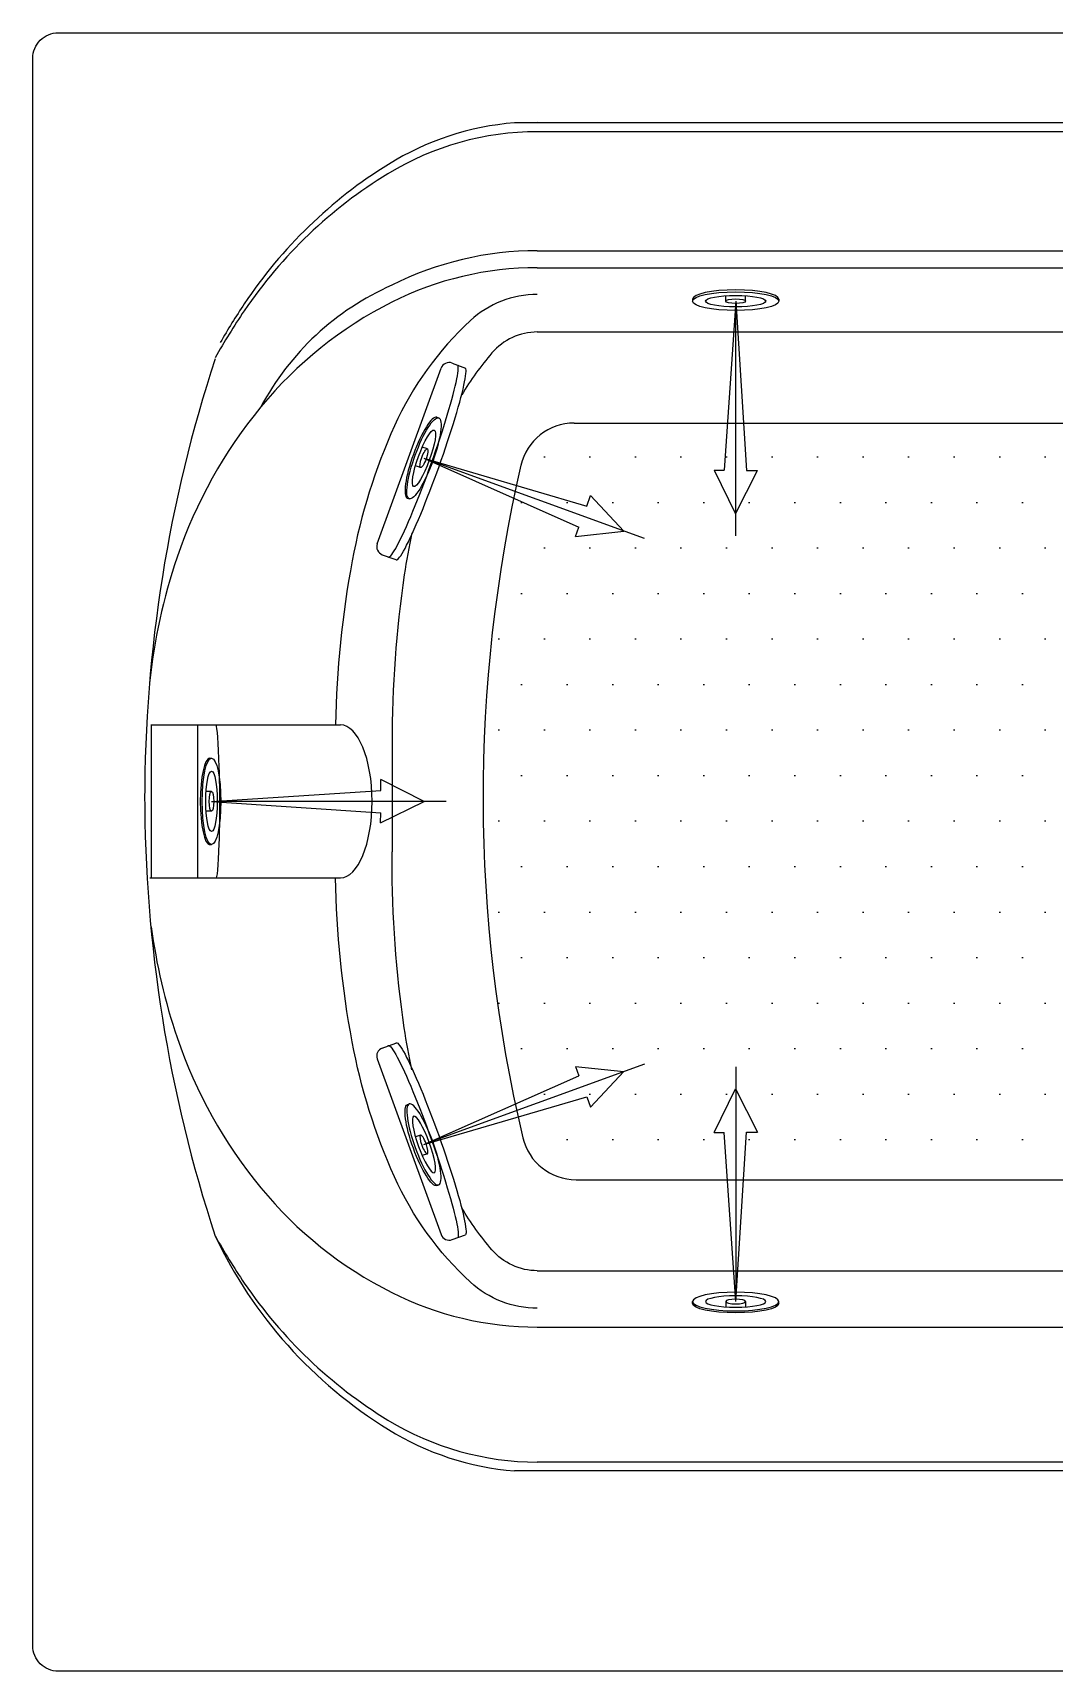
# Model space of a CAD drawing. Header units: millimetres. Extents: x -1227.91 to -1226.11, y 2257.37 to 2258.42.
# Drawn here: x -1227.909 to -1227.348, y 2257.52 to 2258.42 of the extents above; entities that cross this region are included whole.
import ezdxf

# ---------------------------------------------------------------- set-up
doc = ezdxf.new("R2010")
doc.units = ezdxf.units.MM
doc.header["$LTSCALE"] = 10
doc.linetypes.add('CENTER', pattern=[2, 1.25, -0.25, 0.25, -0.25])
for name, color, linetype in [('CONTOR04', 7, 'Continuous'), ('jacuzzi', 1, 'Continuous'), ('LCENTR02', 1, 'CENTER'), ('LCOTA02', 1, 'Continuous')]:
    doc.layers.add(name, color=color, linetype=linetype)

# ---------------------------------------------------------------- blocks, each defined once
blk = doc.blocks.new('A$C302A24D9')
at = {"layer": 'jacuzzi'}
for p, q in [((0, 1.229), (0, 1.017)), ((1.813, 1.017), (1.813, 1.61)), ((2.901, 1.017), (2.901, 1.61)), ((4.714, 1.229), (4.714, 1.017))]:
    blk.add_line(p, q, dxfattribs=at)
at = {"layer": 'jacuzzi', "extrusion": (0, 0, -1)}
for centre, major_axis, ratio, start_param, end_param in [((2.357, 1.229), (2.357, 0), 0.431953, 3.141593, 6.283185), ((2.357, 1.017), (2.357, 0), 0.431953, 3.141593, 9.424778), ((2.357, 1.017), (1.646, 0), 0.381644, 3.141593, 9.424778), ((2.357, 1.017), (0.544, 0), 0.461888, 1.570796326794896, 7.853981633974482)]:
    blk.add_ellipse(centre, major_axis=major_axis, ratio=ratio, start_param=start_param, end_param=end_param, dxfattribs=at)
blk = doc.blocks.new('BMG')
at = {"layer": 'LCENTR02'}
blk.add_line((0, -12.843), (0, 1.554), dxfattribs=at)
at = {"layer": 'LCOTA02'}
for p, q in [((0, 0), (-0.592, -9.266)), ((0, 0), (0.636, -9.258)), ((-0.592, -9.266), (-1.202, -9.27)), ((0.004, -11.642), (-1.202, -9.27)), ((1.178, -9.254), (0.004, -11.642)), ((1.178, -9.254), (0.636, -9.258))]:
    blk.add_line(p, q, dxfattribs=at)
at = {"layer": 'CONTOR04', "yscale": 0.5}
blk.add_blockref('A$C302A24D9', (-2.357, -0.508), dxfattribs=at)

msp = doc.modelspace()

# ---------------------------------------------------------------- hatches: boundary and pattern name
at = {"layer": 'jacuzzi'}
h = msp.add_hatch(dxfattribs=at)
h.set_pattern_fill('DOTS', color=256, scale=0.4, style=0)
h.set_pattern_definition([(0, (-1254.177878, 2254.437338), (0.0125, 0.025), [0, -0.025])])
h.paths.add_polyline_path([(-1226.86979, 2257.7903, 0.323974), (-1226.84129, 2257.81093, -0.72393), (-1226.74629, 2257.81093, 0.323974), (-1226.71779, 2257.7903), (-1226.40706, 2257.7903, 0.344151), (-1226.37795, 2257.81302, 0.003147), (-1226.37786, 2257.81339, 0.115309), (-1226.37684, 2258.18271, 0.349236), (-1226.40607, 2258.20596), (-1227.6115, 2258.20596, 0.284081), (-1227.63833, 2258.18938, 0.059275), (-1227.64073, 2258.18271, 0.115309), (-1227.6397, 2257.81339, 0.347675), (-1227.61051, 2257.7903)])

# ---------------------------------------------------------------- linework, layer by layer
for p, q in [((-1227.21991, 2258.37085), (-1227.64426, 2258.37085)), ((-1227.63175, 2258.37135), (-1227.63175, 2258.37135)), ((-1227.63175, 2258.37135), (-1227.63175, 2258.37135)), ((-1227.63175, 2258.37135), (-1227.63175, 2258.37135)), ((-1227.63175, 2258.37135), (-1227.63175, 2258.37135)), ((-1227.63175, 2258.37135), (-1227.63175, 2258.37135)), ((-1227.21991, 2258.36594), (-1227.63175, 2258.36594)), ((-1227.63175, 2258.30061), (-1226.38581, 2258.30061)), ((-1227.63175, 2258.29128), (-1227.21991, 2258.29128)), ((-1227.63175, 2258.25596), (-1226.38581, 2258.25596)), ((-1227.71966, 2258.13961), (-1227.68454, 2258.23608)), ((-1227.67856, 2258.23887), (-1227.67115, 2258.23617)), ((-1227.6115, 2258.20596), (-1226.40607, 2258.20596)), ((-1227.71687, 2258.13362), (-1227.70946, 2258.13093)), ((-1227.84391, 2258.04013), (-1227.73975, 2258.04013)), ((-1227.84373, 2258.04013), (-1227.84373, 2257.95613)), ((-1227.81836, 2258.04013), (-1227.81836, 2257.95613)), ((-1227.71151, 2258.03018), (-1227.71151, 2257.97032)), ((-1227.71151, 2257.96608), (-1227.71151, 2257.97032)), ((-1227.84459, 2257.95613), (-1227.73975, 2257.95613)), ((-1227.71687, 2257.86263), (-1227.70946, 2257.86533)), ((-1227.71966, 2257.85665), (-1227.68454, 2257.76018)), ((-1227.61051, 2257.7903), (-1226.86979, 2257.7903)), ((-1227.67856, 2257.75739), (-1227.67115, 2257.76008)), ((-1227.63175, 2257.7403), (-1226.86795, 2257.7403)), ((-1227.63175, 2257.70935), (-1227.19545, 2257.70935)), ((-1226.88167, 2257.63522), (-1227.63175, 2257.63522)), ((-1226.71234, 2257.63032), (-1227.64426, 2257.63032))]:
    msp.add_line(p, q, dxfattribs=at)
at = {"layer": 'jacuzzi', "color": 3}
msp.add_lwpolyline([(-1226.10878, 2257.53432, -0.414214), (-1226.12278, 2257.52032), (-1227.89478, 2257.52032, -0.414214), (-1227.90878, 2257.53432), (-1227.90878, 2258.40632, -0.414214), (-1227.89478, 2258.42032), (-1226.12278, 2258.42032, -0.414214), (-1226.10878, 2258.40632)], format="xyb", close=True, dxfattribs=at)
at = {"layer": 'jacuzzi'}
for points in [[(-1227.63175, 2258.27656, 0.188149), (-1227.66844, 2258.26225, 0.101334), (-1227.71017, 2258.2044, 0.059725), (-1227.7334, 2258.13025, 0.041549), (-1227.74256, 2258.04013)], [(-1227.63175, 2258.25596, 0.219593), (-1227.65666, 2258.24447, 0.041078), (-1227.67324, 2258.22144)], [(-1227.70064, 2258.14561, 0.016396), (-1227.70479, 2258.12255, 0.03634), (-1227.71151, 2258.03018)], [(-1227.70064, 2257.85065, -0.016396), (-1227.70479, 2257.87371, -0.03634), (-1227.71151, 2257.96608)], [(-1227.63175, 2257.7197, -0.188149), (-1227.66844, 2257.73401, -0.101334), (-1227.71017, 2257.79186, -0.059725), (-1227.7334, 2257.86601, -0.041549), (-1227.74256, 2257.95613)], [(-1227.63175, 2257.7403, -0.219593), (-1227.65666, 2257.75179, -0.041078), (-1227.67324, 2257.77482)]]:
    msp.add_lwpolyline(points, format="xyb", dxfattribs=at)
for centre, radius, start, end in [((-1227.63175, 2258.21634), 0.15501, 94.62725, 121.84054), ((-1227.63175, 2258.20866), 0.15729, 90, 121.43155), ((-1227.57637, 2258.12716), 0.25999, 121.84054, 146.29656), ((-1227.57947, 2258.12311), 0.25755, 121.43155, 145.87249), ((-1227.63175, 2258.12293), 0.17768, 90, 116.73898), ((-1227.63175, 2258.1136), 0.17768, 90, 116.73898), ((-1227.65109, 2258.14439), 0.15001, 113.82874, 152.00466), ((-1227.48853, 2258.06857), 0.36558, 146.29656, 150.21449), ((-1227.61146, 2258.07332), 0.22278, 116.73898, 140.57371), ((-1227.49662, 2258.06696), 0.35763, 145.87249, 150.74404), ((-1227.06909, 2257.99868), 0.77829, 161.84032, 180), ((-1227.68016, 2258.23449), 0.00467, 70, 160), ((-1227.57968, 2258.04719), 0.26392, 140.57371, 161.19335), ((-1227.6115, 2258.17596), 0.03, 90, 167.00421), ((-1226.85015, 2258.00025), 0.81137, 167.00421, 193.31494), ((-1227.71527, 2258.13801), 0.00467, 160, 250), ((-1227.52974, 2258.03018), 0.31668, 161.19335, 174.0453), ((-1227.06909, 2258.00195), 0.77829, 180, 198.15968), ((-1227.52974, 2257.97045), 0.31668, 187.47712, 198.80665), ((-1227.57968, 2257.95344), 0.26392, 198.80665, 219.42629), ((-1227.71527, 2257.85825), 0.00467, 110, 200), ((-1227.61051, 2257.8203), 0.03, 193.31494, 270), ((-1227.61146, 2257.92731), 0.22278, 219.42629, 243.26102), ((-1227.58273, 2257.86585), 0.24971, 205.23581, 238.41221), ((-1227.49662, 2257.93421), 0.35763, 209.26347, 214.12751), ((-1227.68016, 2257.76177), 0.00467, 200, 290), ((-1227.57947, 2257.87806), 0.25755, 214.12751, 238.56845), ((-1227.63175, 2257.88703), 0.17768, 243.26102, 270), ((-1227.63175, 2257.79251), 0.15729, 238.56845, 270), ((-1227.63175, 2257.78482), 0.15501, 238.15946, 265.37275)]:
    msp.add_arc(centre, radius, start, end, dxfattribs=at)
for centre, major_axis, ratio, start_param, end_param in [((-1227.6946, 2258.18512), (0.01891, 0.05282), 0.085597, 3.079686, 6.221279), ((-1227.69031, 2258.18355), (0.01891, 0.05282), 0.085597, 3.079686, 6.221279), ((-1227.80828, 2257.99813), (-0.00013, 0.04208), 0.051886, 3.081333, 6.222926), ((-1227.73975, 2257.99813), (0, 0.042), 0.411322, 3.141593, 6.283185)]:
    msp.add_ellipse(centre, major_axis=major_axis, ratio=ratio, start_param=start_param, end_param=end_param, dxfattribs=at)
at = {"layer": 'jacuzzi', "extrusion": (0, 0, -1)}
for centre in [(-1227.6946, 2257.81114), (-1227.69031, 2257.81271)]:
    msp.add_ellipse(centre, major_axis=(-0.01891, 0.05282), ratio=0.085597, start_param=-0.061907, end_param=3.079686, dxfattribs=at)

# ---------------------------------------------------------------- block references
at = {"layer": 'jacuzzi', "yscale": 0.01003300330046386, "zscale": 0.0100330033003292}
for p, xscale, rotation in [((-1227.52283, 2258.27288), -0.0100330033002881, 359.9999999904682), ((-1227.694, 2258.18657), -0.0100330033002881, 70.00000028688667), ((-1227.81063, 2257.99813), -0.0100330033002881, 89.99999999998018), ((-1227.694, 2257.80969), 0.0100330033002881, 109.9999997131133), ((-1227.52283, 2257.72338), 0.0100330033002881, 180.0000000095319)]:
    msp.add_blockref('BMG', p, dxfattribs=dict(at, xscale=xscale, rotation=rotation))

doc.saveas('drawing.dxf')
